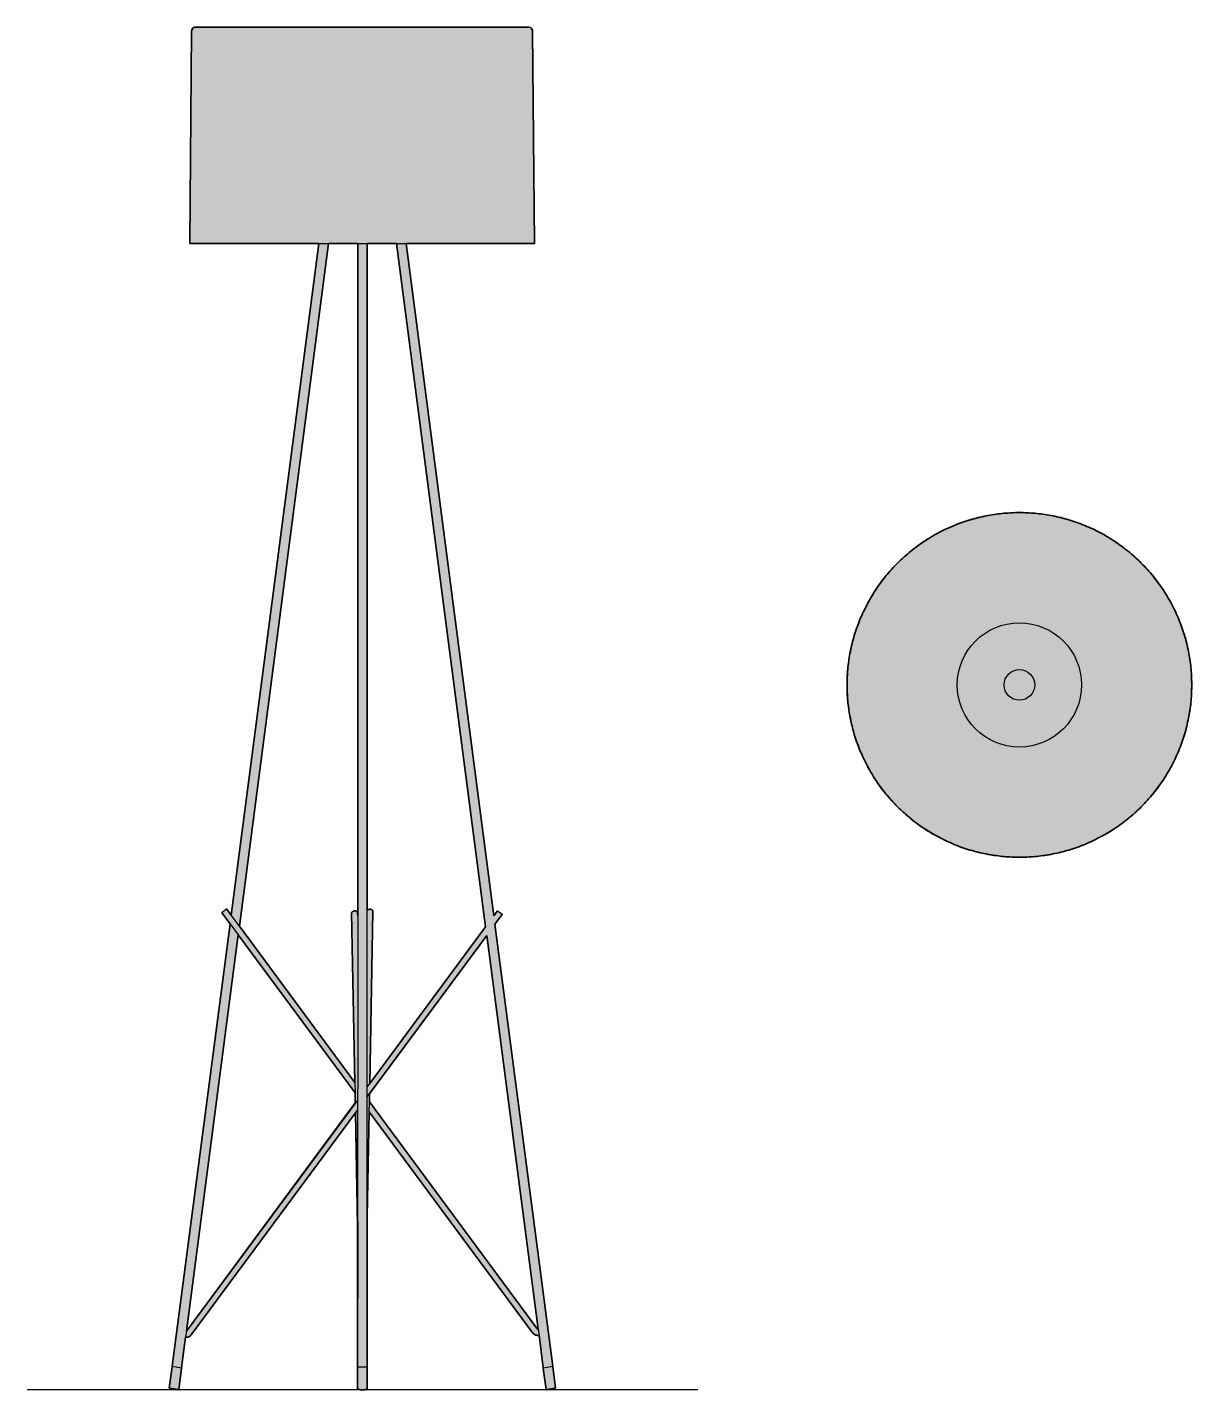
# Model space of a CAD drawing. Header units: millimetres. Extents: x 0 to 1453, y 0 to 1700.
import ezdxf

# ---------------------------------------------------------------- set-up
doc = ezdxf.new("R2010")
doc.units = ezdxf.units.MM
doc.layers.add('Blocks', color=7, linetype='Continuous')
doc.layers.add('Blocks$Fill', color=7, linetype='Continuous', true_color=0xffffff)
for name, color, linetype, lineweight, true_color in [('Blocks$Inner', 7, 'Continuous', 25, 0x007f00), ('Blocks$Outline', 7, 'Continuous', 35, 0xff3f3f), ('Groud', 7, 'Continuous', 25, 0x243775)]:
    doc.layers.add(name, color=color, linetype=linetype, lineweight=lineweight, true_color=true_color)

# ---------------------------------------------------------------- blocks, each defined once
blk = doc.blocks.new('Ray Floor Lamp Top')
at = {"layer": 'Blocks$Fill'}
blk.add_hatch(color=256, dxfattribs=at).paths.add_polyline_path([(453.9, 268.9), (453.9, 273.6), (453.7, 278.4), (453.4, 283.3), (453.1, 288.2), (452.6, 293.1), (451.9, 298), (451.2, 303), (450.3, 308), (449.3, 313), (448.2, 318), (447, 323), (445.6, 328), (444.1, 333), (442.5, 338), (440.7, 343), (438.8, 348), (436.8, 353), (434.6, 357.9), (432.3, 362.8), (429.9, 367.6), (427.3, 372.4), (424.7, 377.2), (421.8, 381.9), (418.9, 386.5), (415.8, 391.1), (412.6, 395.6), (409.3, 400), (405.8, 404.4), (402.3, 408.6), (398.6, 412.8), (394.8, 416.9), (391, 420.9), (387, 424.8), (382.9, 428.6), (378.7, 432.2), (374.4, 435.8), (370.1, 439.2), (365.7, 442.5), (361.2, 445.7), (356.6, 448.8), (351.9, 451.8), (347.2, 454.6), (342.5, 457.3), (337.7, 459.8), (332.8, 462.3), (327.9, 464.6), (323, 466.7), (318.1, 468.8), (313.1, 470.7), (308.1, 472.4), (303.1, 474.1), (298.1, 475.6), (293.1, 476.9), (288.1, 478.2), (283, 479.3), (278, 480.3), (273.1, 481.1), (268.1, 481.9), (263.2, 482.5), (258.2, 483), (253.4, 483.4), (248.5, 483.6), (243.7, 483.8), (238.9, 483.9), (234.2, 483.8), (229.3, 483.6), (224.5, 483.4), (219.6, 483), (214.7, 482.5), (209.8, 481.9), (204.8, 481.1), (199.8, 480.3), (194.8, 479.3), (189.8, 478.2), (184.8, 476.9), (179.8, 475.6), (174.8, 474.1), (169.7, 472.4), (164.8, 470.7), (159.8, 468.8), (154.8, 466.7), (149.9, 464.6), (145, 462.3), (140.2, 459.8), (135.4, 457.3), (130.6, 454.6), (125.9, 451.8), (121.3, 448.8), (116.7, 445.7), (112.2, 442.5), (107.8, 439.2), (103.4, 435.8), (99.1, 432.2), (95, 428.6), (90.9, 424.8), (86.9, 420.9), (83, 416.9), (79.2, 412.8), (75.6, 408.6), (72, 404.4), (68.6, 400), (65.2, 395.6), (62, 391.1), (59, 386.5), (56, 381.9), (53.2, 377.2), (50.5, 372.4), (47.9, 367.6), (45.5, 362.8), (43.2, 357.9), (41.1, 353), (39, 348), (37.1, 343), (35.4, 338), (33.7, 333), (32.2, 328), (30.9, 323), (29.6, 318), (28.5, 313), (27.5, 308), (26.7, 303), (25.9, 298), (25.3, 293.1), (24.8, 288.2), (24.4, 283.3), (24.1, 278.4), (24, 273.6), (23.9, 268.9), (24, 264.1), (24.1, 259.3), (24.4, 254.4), (24.8, 249.5), (25.3, 244.6), (25.9, 239.7), (26.7, 234.7), (27.5, 229.7), (28.5, 224.7), (29.6, 219.7), (30.9, 214.7), (32.2, 209.7), (33.7, 204.7), (35.4, 199.7), (37.1, 194.7), (39, 189.7), (41.1, 184.8), (43.2, 179.8), (45.5, 175), (47.9, 170.1), (50.5, 165.3), (53.2, 160.6), (56, 155.9), (59, 151.2), (62, 146.6), (65.2, 142.1), (68.6, 137.7), (72, 133.3), (75.6, 129.1), (79.2, 124.9), (83, 120.8), (86.9, 116.8), (90.9, 112.9), (95, 109.2), (99.1, 105.5), (103.4, 101.9), (107.8, 98.5), (112.2, 95.2), (116.7, 92), (121.3, 88.9), (125.9, 86), (130.6, 83.1), (135.4, 80.4), (140.2, 77.9), (145, 75.5), (149.9, 73.2), (154.8, 71), (159.8, 69), (164.8, 67.1), (169.7, 65.3), (174.8, 63.7), (179.8, 62.2), (184.8, 60.8), (189.8, 59.5), (194.8, 58.4), (199.8, 57.5), (204.8, 56.6), (209.8, 55.9), (214.7, 55.2), (219.6, 54.7), (224.5, 54.3), (229.3, 54.1), (234.2, 53.9), (238.9, 53.9), (243.7, 53.9), (248.5, 54.1), (253.4, 54.3), (258.2, 54.7), (263.2, 55.2), (268.1, 55.9), (273.1, 56.6), (278, 57.5), (283, 58.4), (288.1, 59.5), (293.1, 60.8), (298.1, 62.2), (303.1, 63.7), (308.1, 65.3), (313.1, 67.1), (318.1, 69), (323, 71), (327.9, 73.2), (332.8, 75.5), (337.7, 77.9), (342.5, 80.4), (347.2, 83.1), (351.9, 86), (356.6, 88.9), (361.2, 92), (365.7, 95.2), (370.1, 98.5), (374.4, 101.9), (378.7, 105.5), (382.9, 109.2), (387, 112.9), (391, 116.8), (394.8, 120.8), (398.6, 124.9), (402.3, 129.1), (405.8, 133.3), (409.3, 137.7), (412.6, 142.1), (415.8, 146.6), (418.9, 151.2), (421.8, 155.9), (424.7, 160.6), (427.3, 165.3), (429.9, 170.1), (432.3, 175), (434.6, 179.8), (436.8, 184.8), (438.8, 189.7), (440.7, 194.7), (442.5, 199.7), (444.1, 204.7), (445.6, 209.7), (447, 214.7), (448.2, 219.7), (449.3, 224.7), (450.3, 229.7), (451.2, 234.7), (451.9, 239.7), (452.6, 244.6), (453.1, 249.5), (453.4, 254.4), (453.7, 259.3), (453.9, 264.1)], flags=0)
at = {"layer": 'Blocks$Inner'}
for radius in [215, 77.5, 19.1]:
    blk.add_circle((238.9, 268.9), radius, dxfattribs=at)
at = {"layer": 'Blocks$Outline'}
blk.add_rational_spline([(453.9, 268.9), (453.9, 483.9), (238.9, 483.9), (23.9, 483.9), (23.9, 268.9), (23.9, 53.9), (238.9, 53.9), (453.9, 53.9), (453.9, 268.9)], [1, 0.707106781187, 1, 0.707106781187, 1, 0.707106781187, 1, 0.707106781187, 1], degree=2, knots=[0, 0, 0, 33.772121, 33.772121, 67.544242, 67.544242, 101.316363, 101.316363, 135.088484, 135.088484, 135.088484], dxfattribs=at)
blk = doc.blocks.new('Ray Floor Lamp Side')
at = {"layer": 'Blocks$Fill'}
h = blk.add_hatch(color=256, dxfattribs=at)
h.paths.add_polyline_path([(472.6, 1430), (632.8, 1430), (630.5, 1695.2), (630.3, 1696.5), (629.7, 1697.8), (628.8, 1698.8), (627.7, 1699.6), (626.3, 1700), (626, 1700), (209.2, 1700), (207.8, 1699.6), (206.7, 1698.8), (205.8, 1697.8), (205.2, 1696.5), (205, 1695.2), (202.8, 1430), (363.9, 1430), (254.4, 592.2), (248.9, 599.6), (248.6, 599.7), (248.6, 599.7), (248.5, 599.6), (248.5, 599.6), (248.4, 599.5), (248.3, 599.5), (248.1, 599.4), (248, 599.3), (247.8, 599.1), (247.6, 599), (247.4, 598.9), (247.2, 598.7), (247, 598.5), (246.7, 598.4), (246.5, 598.2), (246.2, 598), (246, 597.8), (245.8, 597.6), (245.5, 597.4), (245.2, 597.2), (245, 597), (244.7, 596.9), (244.5, 596.7), (244.2, 596.5), (244, 596.3), (243.8, 596.2), (243.7, 596.1), (243.5, 595.9), (243.4, 595.8), (243.2, 595.7), (243.1, 595.6), (243.1, 595.6), (243, 595.5), (243, 595.5), (243, 595.5), (242.9, 595.2), (253, 581.5), (180.9, 29.4), (181.1, 29), (180.7, 28.7), (177.2, 2.3), (177.5, 1.9), (177.5, 1.9), (177.5, 1.9), (177.6, 1.9), (177.7, 1.9), (177.7, 1.9), (177.7, 1.9), (177.8, 1.9), (177.9, 1.8), (178, 1.8), (178, 1.8), (178.1, 1.8), (178.2, 1.8), (178.3, 1.8), (178.5, 1.8), (178.6, 1.7), (178.7, 1.7), (178.9, 1.7), (179.1, 1.6), (179.2, 1.6), (179.6, 1.6), (179.8, 1.5), (179.9, 1.5), (180.2, 1.5), (180.2, 1.5), (180.3, 1.4), (180.5, 1.4), (180.6, 1.4), (180.7, 1.4), (180.9, 1.3), (181.2, 1.3), (181.3, 1.3), (181.5, 1.2), (181.7, 1.2), (182, 1.2), (182.2, 1.1), (182.5, 1.1), (182.8, 1), (182.8, 1), (182.9, 1), (183.1, 1), (183.3, 0.9), (183.4, 0.9), (183.4, 0.9), (183.7, 0.9), (184, 0.8), (184.3, 0.8), (184.5, 0.7), (184.6, 0.7), (184.7, 0.7), (184.9, 0.7), (185.1, 0.6), (185.3, 0.6), (185.6, 0.5), (185.8, 0.5), (186, 0.5), (186.2, 0.4), (186.4, 0.4), (186.4, 0.4), (186.5, 0.4), (186.6, 0.4), (186.8, 0.3), (187, 0.3), (187.2, 0.3), (187.3, 0.3), (187.3, 0.2), (187.4, 0.2), (187.6, 0.2), (187.6, 0.2), (187.7, 0.2), (187.8, 0.2), (187.9, 0.1), (188, 0.1), (188.1, 0.1), (188.1, 0.1), (188.2, 0.1), (188.3, 0.1), (188.4, 0.1), (188.4, 0), (188.4, 0.1), (188.5, 0), (188.6, 0), (188.6, 0), (188.7, 0), (188.7, 0), (189.1, 0.3), (192.5, 26.7), (192.3, 27.1), (192.6, 27.4), (197.6, 65.5), (198.3, 65.4), (199.1, 65.5), (199.8, 65.5), (200.5, 65.7), (201.2, 65.9), (201.9, 66.2), (202.5, 66.6), (203.1, 67), (203.7, 67.6), (204.5, 68.4), (409.5, 345.5), (412.2, 204.3), (412.2, 1.3), (412.2, 1.2), (412.5, 0.9), (412.6, 0.8), (412.6, 0.8), (412.7, 0.7), (412.7, 0.7), (412.8, 0.6), (412.9, 0.6), (413.1, 0.5), (413.2, 0.5), (413.3, 0.5), (413.5, 0.4), (413.6, 0.4), (413.8, 0.3), (414, 0.3), (414.2, 0.3), (414.4, 0.2), (414.6, 0.2), (414.8, 0.2), (415.1, 0.2), (415.3, 0.1), (415.6, 0.1), (415.8, 0.1), (416, 0.1), (416.3, 0), (416.6, 0), (416.9, 0.1), (417.1, 0), (417.4, 0), (417.7, 0), (417.9, 0), (418.2, 0), (418.5, 0), (418.8, 0), (419.1, 0), (419.3, 0), (419.6, 0), (419.9, 0), (420.1, 0.1), (420.4, 0.1), (420.7, 0.1), (420.9, 0.1), (421.1, 0.1), (421.4, 0.2), (421.6, 0.2), (421.8, 0.2), (422, 0.3), (422.2, 0.3), (422.4, 0.3), (422.6, 0.4), (422.8, 0.4), (422.9, 0.5), (423, 0.5), (423.2, 0.5), (423.3, 0.6), (423.4, 0.6), (423.5, 0.7), (423.6, 0.7), (423.6, 0.8), (423.8, 0.8), (424.1, 1.2), (424.1, 1.2), (424.2, 1.3), (424.2, 1.3), (424.2, 28.3), (424.2, 28.4), (424.2, 215.2), (426.6, 346.9), (630.9, 70.8), (631.7, 69.9), (632.3, 69.4), (632.9, 68.9), (633.5, 68.6), (634.2, 68.3), (634.9, 68), (635.6, 67.9), (636.3, 67.8), (637.1, 67.8), (637.8, 67.8), (638.5, 67.9), (638.5, 67.9), (643.8, 27.4), (644.2, 27.1), (643.8, 26.7), (647.3, 0.3), (647.3, 0.3), (647.6, 0), (647.7, 0), (647.8, 0), (647.8, 0), (647.9, 0), (648, 0.1), (648, 0.1), (648.1, 0.1), (648.2, 0.1), (648.4, 0.1), (648.4, 0.1), (648.6, 0.2), (648.7, 0.2), (648.7, 0.2), (648.9, 0.2), (649, 0.2), (649.1, 0.3), (649.1, 0.3), (649.3, 0.3), (649.4, 0.3), (649.5, 0.3), (649.5, 0.3), (649.7, 0.4), (649.8, 0.4), (649.9, 0.4), (649.9, 0.4), (650.1, 0.4), (650.3, 0.5), (650.5, 0.5), (650.8, 0.5), (651, 0.6), (651.3, 0.6), (651.5, 0.7), (651.8, 0.7), (652.1, 0.8), (652.6, 0.9), (653.2, 0.9), (653.5, 1), (653.7, 1), (654, 1.1), (654.1, 1.1), (654.3, 1.1), (654.5, 1.2), (654.8, 1.2), (655.1, 1.3), (655.1, 1.3), (655.2, 1.3), (655.4, 1.3), (655.6, 1.4), (655.6, 1.4), (655.7, 1.4), (655.9, 1.4), (656.1, 1.4), (656.1, 1.5), (656.2, 1.5), (656.3, 1.5), (656.5, 1.5), (656.6, 1.5), (656.6, 1.5), (656.8, 1.6), (657, 1.6), (657, 1.6), (657, 1.6), (657.2, 1.6), (657.4, 1.7), (657.4, 1.7), (657.4, 1.7), (657.5, 1.7), (657.7, 1.7), (657.7, 1.7), (657.8, 1.7), (657.9, 1.8), (658, 1.8), (658.2, 1.8), (658.3, 1.8), (658.4, 1.9), (658.5, 1.9), (658.5, 1.9), (658.7, 1.9), (658.7, 1.9), (658.8, 1.9), (658.8, 1.9), (658.8, 1.9), (659.1, 2.3), (655.7, 28.7), (655.3, 29), (655.5, 29.4), (583.5, 580.7), (592.5, 592.8), (592.4, 593.2), (592.4, 593.2), (592.4, 593.2), (592.3, 593.2), (592.2, 593.3), (592.1, 593.4), (592, 593.5), (591.9, 593.6), (591.7, 593.7), (591.5, 593.9), (591.3, 594), (591.1, 594.2), (590.9, 594.3), (590.7, 594.5), (590.4, 594.7), (590.2, 594.9), (589.9, 595.1), (589.6, 595.3), (589.3, 595.5), (589.2, 595.6), (588.9, 595.8), (588.6, 596), (588.4, 596.2), (588.2, 596.4), (587.9, 596.5), (587.7, 596.7), (587.6, 596.8), (587.4, 596.9), (587.2, 597), (587.1, 597.1), (587, 597.2), (586.9, 597.3), (586.8, 597.3), (586.8, 597.3), (586.8, 597.3), (586.4, 597.3), (582.1, 591.4)], flags=0)
h.paths.add_polyline_path([(573.3, 566.9), (637.6, 75.4), (637.4, 75.3), (637, 75.3), (636.9, 75.3), (636.9, 75.3), (636.7, 75.6), (426.8, 359.2), (427, 369.2)], flags=0)
h.paths.add_polyline_path([(429.6, 599.1), (429.3, 599.2), (429, 599.3), (428.7, 599.3), (428.4, 599.4), (428.1, 599.5), (427.9, 599.5), (427.5, 599.5), (427.2, 599.5), (426.8, 599.5), (426.5, 599.4), (426.2, 599.4), (425.9, 599.3), (425.6, 599.2), (425.4, 599.1), (425.1, 599), (424.9, 598.9), (424.7, 598.7), (424.5, 598.6), (424.3, 598.4), (424.2, 598.3), (424.2, 749.1), (424.2, 1430), (460.6, 1430), (571.9, 577.7), (427.3, 382.1), (431.2, 597.2), (431.2, 597.4), (431.2, 597.6), (431.1, 597.8), (431, 598), (430.8, 598.2), (430.7, 598.4), (430.5, 598.5), (430.2, 598.7), (430, 598.8), (429.8, 598.9)], flags=0)
h.paths.add_polyline_path([(404.7, 595.1), (408.8, 383.5), (264.6, 578.4), (375.9, 1430), (412.3, 1430), (412.3, 749.1), (412.3, 592.8), (412.2, 595.2), (412.2, 595.4), (412.2, 595.6), (412.1, 595.8), (412, 596), (411.9, 596.2), (411.7, 596.3), (411.5, 596.5), (411.3, 596.7), (411, 596.8), (410.9, 596.9), (410.6, 597), (410.4, 597.1), (410.1, 597.2), (409.8, 597.3), (409.5, 597.4), (409.1, 597.4), (408.8, 597.4), (408.5, 597.4), (408.1, 597.4), (407.9, 597.4), (407.6, 597.3), (407.3, 597.3), (407, 597.2), (406.7, 597.1), (406.4, 597), (406.2, 596.9), (406, 596.8), (405.7, 596.6), (405.5, 596.5), (405.3, 596.3), (405.2, 596.1), (405, 595.9), (404.9, 595.7), (404.8, 595.5), (404.8, 595.3)], flags=0)
h.paths.add_polyline_path([(409, 370.6), (409.3, 357.8), (198.7, 73.2), (198.6, 73.1), (263.2, 567.7)], flags=0)
at = {"layer": 'Blocks$Inner'}
for p, q in [((363.9, 1430), (254.4, 592.2)), ((264.6, 578.4), (375.9, 1430)), ((198.6, 73.1), (263.2, 567.7)), ((179.8, 1.5), (179.8, 1.5)), ((181.2, 1.3), (181.2, 1.3))]:
    blk.add_line(p, q, dxfattribs=at)
for points in [[(202.8, 1430), (207.5, 1430), (207.7, 1430), (208.4, 1430), (209.5, 1430), (211.2, 1430), (213.4, 1430), (216, 1430), (219.2, 1430), (222.8, 1430), (226.9, 1430), (231.5, 1430), (236.5, 1430), (241.9, 1430), (247.8, 1430), (254, 1430), (260.7, 1430), (267.8, 1430), (275.2, 1430), (282.9, 1430), (291, 1430), (299.4, 1430), (308, 1430), (317, 1430), (326.1, 1430), (335.5, 1430), (345.1, 1430), (354.9, 1430), (364.8, 1430), (374.9, 1430), (385, 1430), (395.2, 1430), (405.5, 1430), (415.8, 1430), (426.2, 1430), (436.5, 1430), (446.7, 1430), (456.9, 1430), (467, 1430), (476.9, 1430), (486.8, 1430), (496.4, 1430), (505.9, 1430), (515.2, 1430), (524.2, 1430), (533, 1430), (541.4, 1430), (549.6, 1430), (557.5, 1430), (565.1, 1430), (572.2, 1430), (579, 1430), (585.5, 1430), (591.5, 1430), (597.1, 1430), (602.3, 1430), (607, 1430), (611.2, 1430), (615, 1430), (618.4, 1430), (621.2, 1430), (623.6, 1430), (625.4, 1430), (626.8, 1430), (627.6, 1430), (628, 1430), (632.8, 1430), (630.5, 1695.2), (630.3, 1696.5), (629.7, 1697.8), (628.8, 1698.8), (627.7, 1699.6), (626.3, 1700), (626, 1700), (625.1, 1700), (623.8, 1700), (621.9, 1700), (619.6, 1700), (616.8, 1700), (613.5, 1700), (609.7, 1700), (605.5, 1700), (600.8, 1700), (595.7, 1700), (590.1, 1700), (584.1, 1700), (577.8, 1700), (571, 1700), (563.9, 1700), (556.4, 1700), (548.6, 1700), (540.5, 1700), (532.1, 1700), (523.4, 1700), (514.4, 1700), (505.2, 1700), (495.8, 1700), (486.2, 1700), (476.5, 1700), (466.6, 1700), (456.6, 1700), (446.5, 1700), (436.3, 1700), (426.1, 1700), (415.9, 1700), (405.6, 1700), (395.4, 1700), (385.3, 1700), (375.2, 1700), (365.2, 1700), (355.4, 1700), (345.7, 1700), (336.2, 1700), (326.9, 1700), (317.8, 1700), (308.9, 1700), (300.3, 1700), (292, 1700), (284, 1700), (276.3, 1700), (268.9, 1700), (261.9, 1700), (255.3, 1700), (249.1, 1700), (243.3, 1700), (237.9, 1700), (232.9, 1700), (228.4, 1700), (224.3, 1700), (220.7, 1700), (217.6, 1700), (215, 1700), (212.8, 1700), (211.2, 1700), (210, 1700), (209.3, 1700), (209.2, 1700), (207.8, 1699.6), (206.7, 1698.8), (205.8, 1697.8), (205.2, 1696.5), (205, 1695.2)], [(181.1, 29), (180.7, 28.7), (177.2, 2.3), (177.5, 1.9), (177.5, 1.9), (177.6, 1.9), (177.7, 1.9), (177.7, 1.9), (177.7, 1.9), (177.8, 1.9), (177.9, 1.8), (178, 1.8), (178, 1.8), (178.1, 1.8), (178.2, 1.8), (178.3, 1.8), (178.5, 1.8), (178.6, 1.7), (178.7, 1.7), (178.9, 1.7), (179.1, 1.6), (179.2, 1.6), (179.6, 1.6), (179.8, 1.5), (179.9, 1.5), (180.2, 1.5), (180.2, 1.5), (180.3, 1.4), (180.5, 1.4), (180.6, 1.4), (180.7, 1.4), (180.9, 1.3), (181.2, 1.3), (181.3, 1.3), (181.5, 1.2), (181.7, 1.2), (182, 1.2), (182.2, 1.1), (182.5, 1.1), (182.8, 1), (182.8, 1), (182.9, 1), (183.1, 1), (183.3, 0.9), (183.4, 0.9), (183.4, 0.9), (183.7, 0.9), (184, 0.8), (184.3, 0.8), (184.5, 0.7), (184.6, 0.7), (184.7, 0.7), (184.9, 0.7), (185.1, 0.6), (185.3, 0.6), (185.6, 0.5), (185.8, 0.5), (186, 0.5), (186.2, 0.4), (186.4, 0.4), (186.4, 0.4), (186.5, 0.4), (186.6, 0.4), (186.8, 0.3), (187, 0.3), (187.2, 0.3), (187.3, 0.3), (187.3, 0.2), (187.4, 0.2), (187.6, 0.2), (187.6, 0.2), (187.7, 0.2), (187.8, 0.2), (187.9, 0.1), (188, 0.1), (188.1, 0.1), (188.1, 0.1), (188.2, 0.1), (188.3, 0.1), (188.4, 0.1), (188.4, 0), (188.4, 0.1), (188.5, 0), (188.6, 0), (188.6, 0), (188.7, 0), (188.7, 0), (188.7, 0), (188.7, 0), (189.1, 0.3), (192.5, 26.7), (192.3, 27.1)], [(644.2, 27.1), (643.8, 26.7), (647.3, 0.3), (647.3, 0.3), (647.6, 0), (647.7, 0), (647.7, 0), (647.8, 0), (647.8, 0), (647.9, 0), (648, 0.1), (648, 0.1), (648.1, 0.1), (648.2, 0.1), (648.4, 0.1), (648.4, 0.1), (648.6, 0.2), (648.7, 0.2), (648.7, 0.2), (648.9, 0.2), (649, 0.2), (649.1, 0.3), (649.1, 0.3), (649.3, 0.3), (649.4, 0.3), (649.5, 0.3), (649.5, 0.3), (649.7, 0.4), (649.8, 0.4), (649.9, 0.4), (649.9, 0.4), (650.1, 0.4), (650.3, 0.5), (650.5, 0.5), (650.8, 0.5), (651, 0.6), (651.3, 0.6), (651.5, 0.7), (651.8, 0.7), (652.1, 0.8), (652.6, 0.9), (653.2, 0.9), (653.5, 1), (653.7, 1), (654, 1.1), (654.1, 1.1), (654.3, 1.1), (654.5, 1.2), (654.8, 1.2), (655.1, 1.3), (655.1, 1.3), (655.2, 1.3), (655.4, 1.3), (655.6, 1.4), (655.6, 1.4), (655.7, 1.4), (655.9, 1.4), (656.1, 1.4), (656.1, 1.5), (656.2, 1.5), (656.3, 1.5), (656.5, 1.5), (656.6, 1.5), (656.6, 1.5), (656.8, 1.6), (657, 1.6), (657, 1.6), (657, 1.6), (657.2, 1.6), (657.4, 1.7), (657.4, 1.7), (657.4, 1.7), (657.5, 1.7), (657.7, 1.7), (657.7, 1.7), (657.8, 1.7), (657.9, 1.8), (658, 1.8), (658.2, 1.8), (658.3, 1.8), (658.4, 1.9), (658.5, 1.9), (658.5, 1.9), (658.7, 1.9), (658.7, 1.9), (658.8, 1.9), (658.8, 1.9), (658.8, 1.9), (658.8, 1.9), (659.1, 2.3), (655.7, 28.7), (655.3, 29)]]:
    blk.add_lwpolyline(points, close=True, dxfattribs=at)
for points in [[(412.3, 1430), (412.3, 749.1), (412.2, 1.3), (412.2, 1.2), (412.5, 0.9), (412.6, 0.8), (412.6, 0.8), (412.7, 0.7), (412.7, 0.7), (412.8, 0.6), (412.9, 0.6), (413.1, 0.5), (413.2, 0.5), (413.3, 0.5), (413.5, 0.4), (413.6, 0.4), (413.8, 0.3), (414, 0.3), (414.2, 0.3), (414.4, 0.2), (414.6, 0.2), (414.8, 0.2), (415.1, 0.2), (415.3, 0.1), (415.6, 0.1), (415.8, 0.1), (416, 0.1), (416.3, 0), (416.6, 0), (416.9, 0.1), (417.1, 0), (417.4, 0), (417.7, 0), (417.9, 0), (418.2, 0), (418.5, 0), (418.8, 0), (419.1, 0), (419.3, 0), (419.6, 0), (419.9, 0), (420.1, 0.1), (420.4, 0.1), (420.7, 0.1), (420.9, 0.1), (421.1, 0.1), (421.4, 0.2), (421.6, 0.2), (421.8, 0.2), (422, 0.3), (422.2, 0.3), (422.4, 0.3), (422.6, 0.4), (422.8, 0.4), (422.9, 0.5), (423, 0.5), (423.2, 0.5), (423.3, 0.6), (423.4, 0.6), (423.5, 0.7), (423.6, 0.7), (423.6, 0.8), (423.8, 0.8), (424.1, 1.2), (424.1, 1.2), (424.2, 1.3), (424.2, 1.3), (424.2, 749.1), (424.2, 1430)], [(460.6, 1430), (571.9, 577.7), (424.2, 377.9)], [(655.3, 29), (655.5, 29.4), (583.5, 580.7), (592.5, 592.8), (592.4, 593.2), (592.4, 593.2), (592.4, 593.2), (592.3, 593.2), (592.2, 593.3), (592.1, 593.4), (592, 593.5), (591.9, 593.6), (591.7, 593.7), (591.5, 593.9), (591.3, 594), (591.1, 594.2), (590.9, 594.3), (590.7, 594.5), (590.4, 594.7), (590.2, 594.9), (589.9, 595.1), (589.6, 595.3), (589.3, 595.5), (589.2, 595.6), (588.9, 595.8), (588.6, 596), (588.4, 596.2), (588.2, 596.4), (587.9, 596.5), (587.7, 596.7), (587.6, 596.8), (587.4, 596.9), (587.2, 597), (587.1, 597.1), (587, 597.2), (586.9, 597.3), (586.8, 597.3), (586.8, 597.3), (586.4, 597.3), (582.1, 591.4), (472.6, 1430)], [(408.8, 383.5), (264.6, 578.4), (254.4, 592.2), (248.9, 599.6), (248.6, 599.7), (248.5, 599.6), (248.5, 599.6), (248.4, 599.5), (248.3, 599.5), (248.1, 599.4), (248, 599.3), (247.8, 599.1), (247.6, 599), (247.4, 598.9), (247.2, 598.7), (247, 598.5), (246.7, 598.4), (246.5, 598.2), (246.2, 598), (246, 597.8), (245.8, 597.6), (245.5, 597.4), (245.2, 597.2), (245, 597), (244.7, 596.9), (244.5, 596.7), (244.2, 596.5), (244, 596.3), (243.8, 596.2), (243.7, 596.1), (243.5, 595.9), (243.4, 595.8), (243.2, 595.7), (243.1, 595.6), (243.1, 595.6), (243, 595.5), (243, 595.5), (243, 595.5), (242.9, 595.2), (253, 581.5), (263.2, 567.7), (409, 370.6)], [(412.3, 591.3), (412.2, 595.2), (412.2, 595.4), (412.2, 595.6), (412.1, 595.8), (412, 596), (411.9, 596.2), (411.7, 596.3), (411.5, 596.5), (411.3, 596.7), (411, 596.8), (410.9, 596.9), (410.6, 597), (410.4, 597.1), (410.1, 597.2), (409.8, 597.3), (409.5, 597.4), (409.1, 597.4), (408.8, 597.4), (408.5, 597.4), (408.1, 597.4), (407.9, 597.4), (407.6, 597.3), (407.3, 597.3), (407, 597.2), (406.7, 597.1), (406.4, 597), (406.2, 596.9), (406, 596.8), (405.7, 596.6), (405.5, 596.5), (405.3, 596.3), (405.2, 596.1), (405, 595.9), (404.9, 595.7), (404.8, 595.5), (404.8, 595.3), (404.7, 595.1), (408.8, 383.5), (409, 370.6), (409.3, 357.8)], [(427.3, 382.1), (431.2, 597.2), (431.2, 597.4), (431.2, 597.6), (431.1, 597.8), (431, 598), (430.8, 598.2), (430.7, 598.4), (430.5, 598.5), (430.2, 598.7), (430, 598.8), (429.8, 598.9), (429.6, 599.1), (429.3, 599.2), (429, 599.3), (428.7, 599.3), (428.4, 599.4), (428.1, 599.5), (427.9, 599.5), (427.5, 599.5), (427.2, 599.5), (426.8, 599.5), (426.5, 599.4), (426.2, 599.4), (425.9, 599.3), (425.6, 599.2), (425.4, 599.1), (425.1, 599), (424.9, 598.9), (424.7, 598.7), (424.5, 598.6), (424.3, 598.4), (424.2, 598.3)], [(253, 581.5), (180.9, 29.4), (181.1, 29)], [(424.2, 365.3), (573.3, 566.9), (637.6, 75.4), (638.5, 67.9)], [(412.3, 361.8), (198.7, 73.2), (198.6, 73.1), (197.6, 65.5), (192.6, 27.4), (192.3, 27.1)], [(423.9, 28), (424.1, 28.2), (424.1, 28.2), (424.1, 28.3), (424.2, 28.3), (424.2, 28.4), (424.2, 215.2), (426.6, 346.9), (426.8, 359.2), (427, 369.2)], [(637.6, 75.4), (637.4, 75.3), (637, 75.3), (636.9, 75.3), (636.9, 75.3), (636.7, 75.6), (426.8, 359.2)], [(197.6, 65.5), (198.3, 65.4), (199.1, 65.5), (199.8, 65.5), (200.5, 65.7), (201.2, 65.9), (201.9, 66.2), (202.5, 66.6), (203.1, 67), (203.7, 67.6), (204.5, 68.4), (412.3, 349.2)], [(409.5, 345.5), (412.3, 199.3), (412.2, 28.5), (412.5, 28)], [(426.6, 346.9), (630.9, 70.8), (631.7, 69.9), (632.3, 69.4), (632.9, 68.9), (633.5, 68.6), (634.2, 68.3), (634.9, 68), (635.6, 67.9), (636.3, 67.8), (637.1, 67.8), (637.8, 67.8), (638.5, 67.9), (643.8, 27.4), (644.2, 27.1)], [(424.2, 1.3), (424.2, 27.7), (424.1, 27.8), (424, 27.9), (423.9, 28), (412.5, 28), (412.3, 27.9), (412.2, 27.8), (412.2, 27.8), (412.2, 27.7), (412.2, 27.7), (412.2, 1.3)]]:
    blk.add_lwpolyline(points, dxfattribs=at)
blk.add_polyline3d([(654.1, 1.1, 0), (654.1, 1.1, 0)], close=True, dxfattribs=at)
at = {"layer": 'Blocks$Outline'}
for points in [[(472.6, 1430), (476.9, 1430), (486.8, 1430), (496.4, 1430), (505.9, 1430), (515.2, 1430), (524.2, 1430), (533, 1430), (541.4, 1430), (549.6, 1430), (557.5, 1430), (565.1, 1430), (572.2, 1430), (579, 1430), (585.5, 1430), (591.5, 1430), (597.1, 1430), (602.3, 1430), (607, 1430), (611.2, 1430), (615, 1430), (618.4, 1430), (621.2, 1430), (623.6, 1430), (625.4, 1430), (626.8, 1430), (627.6, 1430), (628, 1430), (632.8, 1430), (630.5, 1695.2), (630.3, 1696.5), (629.7, 1697.8), (628.8, 1698.8), (627.7, 1699.6), (626.3, 1700), (626, 1700), (625.1, 1700), (623.8, 1700), (621.9, 1700), (619.6, 1700), (616.8, 1700), (613.5, 1700), (609.7, 1700), (605.5, 1700), (600.8, 1700), (595.7, 1700), (590.1, 1700), (584.1, 1700), (577.8, 1700), (571, 1700), (563.9, 1700), (556.4, 1700), (548.6, 1700), (540.5, 1700), (532.1, 1700), (523.4, 1700), (514.4, 1700), (505.2, 1700), (495.8, 1700), (486.2, 1700), (476.5, 1700), (466.6, 1700), (456.6, 1700), (446.5, 1700), (436.3, 1700), (426.1, 1700), (415.9, 1700), (405.6, 1700), (395.4, 1700), (385.3, 1700), (375.2, 1700), (365.2, 1700), (355.4, 1700), (345.7, 1700), (336.2, 1700), (326.9, 1700), (317.8, 1700), (308.9, 1700), (300.3, 1700), (292, 1700), (284, 1700), (276.3, 1700), (268.9, 1700), (261.9, 1700), (255.3, 1700), (249.1, 1700), (243.3, 1700), (237.9, 1700), (232.9, 1700), (228.4, 1700), (224.3, 1700), (220.7, 1700), (217.6, 1700), (215, 1700), (212.8, 1700), (211.2, 1700), (210, 1700), (209.3, 1700), (209.2, 1700), (207.8, 1699.6), (206.7, 1698.8), (205.8, 1697.8), (205.2, 1696.5), (205, 1695.2), (202.8, 1430)], [(202.8, 1430), (207.5, 1430), (207.7, 1430), (208.4, 1430), (209.5, 1430), (211.2, 1430), (213.4, 1430), (216, 1430), (219.2, 1430), (222.8, 1430), (226.9, 1430), (231.5, 1430), (236.5, 1430), (241.9, 1430), (247.8, 1430), (254, 1430), (260.7, 1430), (267.8, 1430), (275.2, 1430), (282.9, 1430), (291, 1430), (299.4, 1430), (308, 1430), (317, 1430), (326.1, 1430), (335.5, 1430), (345.1, 1430), (354.9, 1430), (363.9, 1430)], [(363.9, 1430), (254.4, 592.2)], [(264.6, 578.4), (375.9, 1430)], [(375.9, 1430), (385, 1430), (395.2, 1430), (405.5, 1430), (412.3, 1430)], [(412.3, 1430), (412.3, 749.1)], [(424.2, 749.1), (424.2, 1430)], [(424.2, 1430), (426.2, 1430), (436.5, 1430), (446.7, 1430), (456.9, 1430), (460.6, 1430)], [(460.6, 1430), (571.9, 577.7)], [(582.1, 591.4), (472.6, 1430)], [(412.3, 749.1), (412.3, 592.8)], [(424.2, 598.3), (424.2, 749.1)], [(243, 595.5), (242.9, 595.2)], [(242.9, 595.2), (253, 581.5)], [(243.1, 595.6), (243, 595.5)], [(243, 595.5), (243, 595.5)], [(243, 595.5), (243, 595.5)], [(243.2, 595.7), (243.1, 595.6)], [(243.1, 595.6), (243.1, 595.6)], [(243.4, 595.8), (243.2, 595.7)], [(243.5, 595.9), (243.4, 595.8)], [(243.7, 596.1), (243.5, 595.9)], [(243.8, 596.2), (243.7, 596.1)], [(244, 596.3), (243.8, 596.2)], [(244.2, 596.5), (244, 596.3)], [(244.5, 596.7), (244.2, 596.5)], [(244.7, 596.9), (244.5, 596.7)], [(245, 597), (244.7, 596.9)], [(245.2, 597.2), (245, 597)], [(245.5, 597.4), (245.2, 597.2)], [(245.8, 597.6), (245.5, 597.4)], [(246, 597.8), (245.8, 597.6)], [(246.2, 598), (246, 597.8)], [(246.5, 598.2), (246.2, 598)], [(246.7, 598.4), (246.5, 598.2)], [(247, 598.5), (246.7, 598.4)], [(247.2, 598.7), (247, 598.5)], [(247.4, 598.9), (247.2, 598.7)], [(247.6, 599), (247.4, 598.9)], [(247.8, 599.1), (247.6, 599)], [(248, 599.3), (247.8, 599.1)], [(248.1, 599.4), (248, 599.3)], [(248.3, 599.5), (248.1, 599.4)], [(248.4, 599.5), (248.3, 599.5)], [(248.5, 599.6), (248.4, 599.5)], [(248.6, 599.7), (248.5, 599.6)], [(248.5, 599.6), (248.5, 599.6)], [(248.9, 599.6), (248.6, 599.7)], [(248.6, 599.7), (248.6, 599.7)], [(254.4, 592.2), (248.9, 599.6)], [(404.8, 595.3), (404.7, 595.1)], [(404.7, 595.1), (408.8, 383.5)], [(404.9, 595.7), (404.8, 595.5)], [(404.8, 595.5), (404.8, 595.3)], [(405, 595.9), (404.9, 595.7)], [(405.2, 596.1), (405, 595.9)], [(405.3, 596.3), (405.2, 596.1)], [(405.5, 596.5), (405.3, 596.3)], [(405.7, 596.6), (405.5, 596.5)], [(406, 596.8), (405.7, 596.6)], [(406.2, 596.9), (406, 596.8)], [(406.4, 597), (406.2, 596.9)], [(406.7, 597.1), (406.4, 597)], [(407, 597.2), (406.7, 597.1)], [(407.3, 597.3), (407, 597.2)], [(407.6, 597.3), (407.3, 597.3)], [(407.9, 597.4), (407.6, 597.3)], [(408.1, 597.4), (407.9, 597.4)], [(408.5, 597.4), (408.1, 597.4)], [(408.8, 597.4), (408.5, 597.4)], [(409.1, 597.4), (408.8, 597.4)], [(409.5, 597.4), (409.1, 597.4)], [(409.8, 597.3), (409.5, 597.4)], [(410.1, 597.2), (409.8, 597.3)], [(410.4, 597.1), (410.1, 597.2)], [(410.6, 597), (410.4, 597.1)], [(410.9, 596.9), (410.6, 597)], [(411, 596.8), (410.9, 596.9)], [(411.3, 596.7), (411, 596.8)], [(411.5, 596.5), (411.3, 596.7)], [(411.7, 596.3), (411.5, 596.5)], [(411.9, 596.2), (411.7, 596.3)], [(412, 596), (411.9, 596.2)], [(412.1, 595.8), (412, 596)], [(412.2, 595.6), (412.1, 595.8)], [(412.2, 595.4), (412.2, 595.6)], [(412.2, 595.2), (412.2, 595.4)], [(412.3, 592.8), (412.2, 595.2)], [(424.3, 598.4), (424.2, 598.3)], [(424.5, 598.6), (424.3, 598.4)], [(424.7, 598.7), (424.5, 598.6)], [(424.9, 598.9), (424.7, 598.7)], [(425.1, 599), (424.9, 598.9)], [(425.4, 599.1), (425.1, 599)], [(425.6, 599.2), (425.4, 599.1)], [(425.9, 599.3), (425.6, 599.2)], [(426.2, 599.4), (425.9, 599.3)], [(426.5, 599.4), (426.2, 599.4)], [(426.8, 599.5), (426.5, 599.4)], [(427.2, 599.5), (426.8, 599.5)], [(427.5, 599.5), (427.2, 599.5)], [(427.3, 382.1), (431.2, 597.2)], [(427.9, 599.5), (427.5, 599.5)], [(428.1, 599.5), (427.9, 599.5)], [(428.4, 599.4), (428.1, 599.5)], [(428.7, 599.3), (428.4, 599.4)], [(429, 599.3), (428.7, 599.3)], [(429.3, 599.2), (429, 599.3)], [(429.6, 599.1), (429.3, 599.2)], [(429.8, 598.9), (429.6, 599.1)], [(430, 598.8), (429.8, 598.9)], [(430.2, 598.7), (430, 598.8)], [(430.5, 598.5), (430.2, 598.7)], [(430.7, 598.4), (430.5, 598.5)], [(430.8, 598.2), (430.7, 598.4)], [(431, 598), (430.8, 598.2)], [(431.1, 597.8), (431, 598)], [(431.2, 597.6), (431.1, 597.8)], [(431.2, 597.4), (431.2, 597.6)], [(431.2, 597.2), (431.2, 597.4)], [(586.4, 597.3), (582.1, 591.4)], [(586.8, 597.3), (586.4, 597.3)], [(586.9, 597.3), (586.8, 597.3)], [(586.8, 597.3), (586.8, 597.3)], [(586.8, 597.3), (586.8, 597.3)], [(587, 597.2), (586.9, 597.3)], [(587.1, 597.1), (587, 597.2)], [(587.2, 597), (587.1, 597.1)], [(587.4, 596.9), (587.2, 597)], [(587.6, 596.8), (587.4, 596.9)], [(587.7, 596.7), (587.6, 596.8)], [(587.9, 596.5), (587.7, 596.7)], [(588.2, 596.4), (587.9, 596.5)], [(588.4, 596.2), (588.2, 596.4)], [(588.6, 596), (588.4, 596.2)], [(588.9, 595.8), (588.6, 596)], [(589.2, 595.6), (588.9, 595.8)], [(589.3, 595.5), (589.2, 595.6)], [(589.6, 595.3), (589.3, 595.5)], [(589.9, 595.1), (589.6, 595.3)], [(590.2, 594.9), (589.9, 595.1)], [(253, 581.5), (180.9, 29.4)], [(408.8, 383.5), (264.6, 578.4)], [(583.5, 580.7), (592.5, 592.8)], [(655.5, 29.4), (583.5, 580.7)], [(590.4, 594.7), (590.2, 594.9)], [(590.7, 594.5), (590.4, 594.7)], [(590.9, 594.3), (590.7, 594.5)], [(591.1, 594.2), (590.9, 594.3)], [(591.3, 594), (591.1, 594.2)], [(591.5, 593.9), (591.3, 594)], [(591.7, 593.7), (591.5, 593.9)], [(591.9, 593.6), (591.7, 593.7)], [(592, 593.5), (591.9, 593.6)], [(592.1, 593.4), (592, 593.5)], [(592.2, 593.3), (592.1, 593.4)], [(592.3, 593.2), (592.2, 593.3)], [(592.4, 593.2), (592.3, 593.2)], [(592.5, 592.8), (592.4, 593.2)], [(592.4, 593.2), (592.4, 593.2)], [(592.4, 593.2), (592.4, 593.2)], [(198.6, 73.1), (263.2, 567.7)], [(263.2, 567.7), (409, 370.6)], [(427, 369.2), (573.3, 566.9)], [(571.9, 577.7), (427.3, 382.1)], [(573.3, 566.9), (637.6, 75.4)], [(409.3, 357.8), (198.7, 73.2)], [(409, 370.6), (409.3, 357.8)], [(426.8, 359.2), (427, 369.2)], [(636.7, 75.6), (426.8, 359.2)], [(204.5, 68.4), (409.5, 345.5)], [(409.5, 345.5), (412.2, 204.3)], [(424.2, 215.2), (426.6, 346.9)], [(426.6, 346.9), (630.9, 70.8)], [(412.2, 204.3), (412.2, 1.3)], [(424.2, 28.4), (424.2, 215.2)], [(198.7, 73.2), (198.6, 73.1)], [(203.7, 67.6), (204.5, 68.4)], [(630.9, 70.8), (631.7, 69.9)], [(631.7, 69.9), (632.3, 69.4)], [(632.3, 69.4), (632.9, 68.9)], [(632.9, 68.9), (633.5, 68.6)], [(633.5, 68.6), (634.2, 68.3)], [(634.2, 68.3), (634.9, 68)], [(634.9, 68), (635.6, 67.9)], [(636.9, 75.3), (636.7, 75.6)], [(637, 75.3), (636.9, 75.3)], [(636.9, 75.3), (636.9, 75.3)], [(637.4, 75.3), (637, 75.3)], [(637.6, 75.4), (637.4, 75.3)], [(192.6, 27.4), (197.6, 65.5)], [(197.6, 65.5), (198.3, 65.4)], [(198.3, 65.4), (199.1, 65.5)], [(199.1, 65.5), (199.8, 65.5)], [(199.8, 65.5), (200.5, 65.7)], [(200.5, 65.7), (201.2, 65.9)], [(201.2, 65.9), (201.9, 66.2)], [(201.9, 66.2), (202.5, 66.6)], [(202.5, 66.6), (203.1, 67)], [(203.1, 67), (203.7, 67.6)], [(635.6, 67.9), (636.3, 67.8)], [(636.3, 67.8), (637.1, 67.8)], [(637.1, 67.8), (637.8, 67.8)], [(637.8, 67.8), (638.5, 67.9)], [(638.5, 67.9), (638.5, 67.9)], [(638.5, 67.9), (643.8, 27.4)], [(180.7, 28.7), (177.2, 2.3)], [(181.1, 29), (180.7, 28.7)], [(180.9, 29.4), (181.1, 29)], [(189.1, 0.3), (192.5, 26.7)], [(192.3, 27.1), (192.6, 27.4)], [(192.5, 26.7), (192.3, 27.1)], [(424.2, 28.3), (424.2, 28.4)], [(424.2, 1.3), (424.2, 28.3)], [(643.8, 27.4), (644.2, 27.1)], [(644.2, 27.1), (643.8, 26.7)], [(643.8, 26.7), (647.3, 0.3)], [(655.3, 29), (655.5, 29.4)], [(655.7, 28.7), (655.3, 29)], [(659.1, 2.3), (655.7, 28.7)], [(177.2, 2.3), (177.5, 1.9)], [(177.5, 1.9), (177.5, 1.9)], [(177.5, 1.9), (177.5, 1.9)], [(177.5, 1.9), (177.6, 1.9)], [(177.6, 1.9), (177.7, 1.9)], [(177.7, 1.9), (177.7, 1.9)], [(177.7, 1.9), (177.7, 1.9)], [(177.7, 1.9), (177.8, 1.9)], [(177.8, 1.9), (177.9, 1.8)], [(177.9, 1.8), (178, 1.8)], [(178, 1.8), (178, 1.8)], [(178, 1.8), (178.1, 1.8)], [(178.1, 1.8), (178.2, 1.8)], [(178.2, 1.8), (178.3, 1.8)], [(178.3, 1.8), (178.5, 1.8)], [(178.5, 1.8), (178.6, 1.7)], [(178.6, 1.7), (178.7, 1.7)], [(178.7, 1.7), (178.9, 1.7)], [(178.9, 1.7), (179.1, 1.6)], [(179.1, 1.6), (179.2, 1.6)], [(179.2, 1.6), (179.6, 1.6)], [(179.6, 1.6), (179.8, 1.5)], [(179.8, 1.5), (179.9, 1.5)], [(179.9, 1.5), (180.2, 1.5)], [(180.2, 1.5), (180.2, 1.5)], [(180.2, 1.5), (180.3, 1.4)], [(180.3, 1.4), (180.5, 1.4)], [(180.5, 1.4), (180.6, 1.4)], [(180.6, 1.4), (180.7, 1.4)], [(180.7, 1.4), (180.9, 1.3)], [(180.9, 1.3), (181.2, 1.3)], [(181.2, 1.3), (181.3, 1.3)], [(181.3, 1.3), (181.5, 1.2)], [(181.5, 1.2), (181.7, 1.2)], [(181.7, 1.2), (182, 1.2)], [(182, 1.2), (182.2, 1.1)], [(182.2, 1.1), (182.5, 1.1)], [(182.5, 1.1), (182.8, 1)], [(182.8, 1), (182.8, 1)], [(182.8, 1), (182.9, 1)], [(182.9, 1), (183.1, 1)], [(183.1, 1), (183.3, 0.9)], [(183.3, 0.9), (183.4, 0.9)], [(183.4, 0.9), (183.4, 0.9)], [(183.4, 0.9), (183.7, 0.9)], [(183.7, 0.9), (184, 0.8)], [(184, 0.8), (184.3, 0.8)], [(184.3, 0.8), (184.5, 0.7)], [(184.5, 0.7), (184.6, 0.7)], [(184.6, 0.7), (184.7, 0.7)], [(184.7, 0.7), (184.9, 0.7)], [(184.9, 0.7), (185.1, 0.6)], [(185.1, 0.6), (185.3, 0.6)], [(185.3, 0.6), (185.6, 0.5)], [(185.6, 0.5), (185.8, 0.5)], [(185.8, 0.5), (186, 0.5)], [(186, 0.5), (186.2, 0.4)], [(186.2, 0.4), (186.4, 0.4)], [(186.4, 0.4), (186.4, 0.4)], [(186.4, 0.4), (186.5, 0.4)], [(186.5, 0.4), (186.6, 0.4)], [(186.6, 0.4), (186.8, 0.3)], [(186.8, 0.3), (187, 0.3)], [(187, 0.3), (187.2, 0.3)], [(187.2, 0.3), (187.3, 0.3)], [(187.3, 0.3), (187.3, 0.2)], [(187.3, 0.2), (187.4, 0.2)], [(187.4, 0.2), (187.6, 0.2)], [(187.6, 0.2), (187.6, 0.2)], [(187.6, 0.2), (187.7, 0.2)], [(187.7, 0.2), (187.8, 0.2)], [(187.8, 0.2), (187.9, 0.1)], [(187.9, 0.1), (188, 0.1)], [(188, 0.1), (188.1, 0.1)], [(188.1, 0.1), (188.1, 0.1)], [(188.1, 0.1), (188.2, 0.1)], [(188.2, 0.1), (188.3, 0.1)], [(188.3, 0.1), (188.4, 0.1)], [(188.4, 0.1), (188.4, 0)], [(188.4, 0), (188.4, 0.1)], [(188.4, 0.1), (188.5, 0)], [(188.5, 0), (188.6, 0)], [(188.6, 0), (188.6, 0)], [(188.6, 0), (188.7, 0)], [(188.7, 0), (189.1, 0.3)], [(188.7, 0), (188.7, 0)], [(412.2, 1.3), (412.2, 1.2)], [(412.2, 1.2), (412.5, 0.9)], [(412.5, 0.9), (412.6, 0.8)], [(412.6, 0.8), (412.6, 0.8)], [(412.6, 0.8), (412.7, 0.7)], [(412.7, 0.7), (412.7, 0.7)], [(412.7, 0.7), (412.8, 0.6)], [(412.8, 0.6), (412.9, 0.6)], [(412.9, 0.6), (413.1, 0.5)], [(413.1, 0.5), (413.2, 0.5)], [(413.2, 0.5), (413.3, 0.5)], [(413.3, 0.5), (413.5, 0.4)], [(413.5, 0.4), (413.6, 0.4)], [(413.6, 0.4), (413.8, 0.3)], [(413.8, 0.3), (414, 0.3)], [(414, 0.3), (414.2, 0.3)], [(414.2, 0.3), (414.4, 0.2)], [(414.4, 0.2), (414.6, 0.2)], [(414.6, 0.2), (414.8, 0.2)], [(414.8, 0.2), (415.1, 0.2)], [(415.1, 0.2), (415.3, 0.1)], [(415.3, 0.1), (415.6, 0.1)], [(415.6, 0.1), (415.8, 0.1)], [(415.8, 0.1), (416, 0.1)], [(416, 0.1), (416.3, 0)], [(416.3, 0), (416.6, 0)], [(416.6, 0), (416.9, 0.1)], [(416.9, 0.1), (417.1, 0)], [(417.1, 0), (417.4, 0)], [(417.4, 0), (417.7, 0)], [(417.7, 0), (417.9, 0)], [(417.9, 0), (418.2, 0)], [(418.2, 0), (418.5, 0)], [(418.5, 0), (418.8, 0)], [(418.8, 0), (419.1, 0)], [(419.1, 0), (419.3, 0)], [(419.3, 0), (419.6, 0)], [(419.6, 0), (419.9, 0)], [(419.9, 0), (420.1, 0.1)], [(420.1, 0.1), (420.4, 0.1)], [(420.4, 0.1), (420.7, 0.1)], [(420.7, 0.1), (420.9, 0.1)], [(420.9, 0.1), (421.1, 0.1)], [(421.1, 0.1), (421.4, 0.2)], [(421.4, 0.2), (421.6, 0.2)], [(421.6, 0.2), (421.8, 0.2)], [(421.8, 0.2), (422, 0.3)], [(422, 0.3), (422.2, 0.3)], [(422.2, 0.3), (422.4, 0.3)], [(422.4, 0.3), (422.6, 0.4)], [(422.6, 0.4), (422.8, 0.4)], [(422.8, 0.4), (422.9, 0.5)], [(422.9, 0.5), (423, 0.5)], [(423, 0.5), (423.2, 0.5)], [(423.2, 0.5), (423.3, 0.6)], [(423.3, 0.6), (423.4, 0.6)], [(423.4, 0.6), (423.5, 0.7)], [(423.5, 0.7), (423.6, 0.7)], [(423.6, 0.7), (423.6, 0.8)], [(423.6, 0.8), (423.8, 0.8)], [(423.8, 0.8), (424.1, 1.2)], [(424.1, 1.2), (424.2, 1.3)], [(424.1, 1.2), (424.1, 1.2)], [(424.2, 1.3), (424.2, 1.3)], [(647.3, 0.3), (647.3, 0.3)], [(647.3, 0.3), (647.6, 0)], [(647.6, 0), (647.7, 0)], [(647.7, 0), (647.8, 0)], [(647.8, 0), (647.8, 0)], [(647.8, 0), (647.9, 0)], [(647.9, 0), (648, 0.1)], [(648, 0.1), (648, 0.1)], [(648, 0.1), (648.1, 0.1)], [(648.1, 0.1), (648.2, 0.1)], [(648.2, 0.1), (648.4, 0.1)], [(648.4, 0.1), (648.6, 0.2)], [(648.4, 0.1), (648.4, 0.1)], [(648.6, 0.2), (648.7, 0.2)], [(648.7, 0.2), (648.7, 0.2)], [(648.7, 0.2), (648.9, 0.2)], [(648.9, 0.2), (649, 0.2)], [(649, 0.2), (649.1, 0.3)], [(649.1, 0.3), (649.1, 0.3)], [(649.1, 0.3), (649.3, 0.3)], [(649.3, 0.3), (649.4, 0.3)], [(649.4, 0.3), (649.5, 0.3)], [(649.5, 0.3), (649.7, 0.4)], [(649.5, 0.3), (649.5, 0.3)], [(649.7, 0.4), (649.8, 0.4)], [(649.8, 0.4), (649.9, 0.4)], [(649.9, 0.4), (649.9, 0.4)], [(649.9, 0.4), (650.1, 0.4)], [(650.1, 0.4), (650.3, 0.5)], [(650.3, 0.5), (650.5, 0.5)], [(650.5, 0.5), (650.8, 0.5)], [(650.8, 0.5), (651, 0.6)], [(651, 0.6), (651.3, 0.6)], [(651.3, 0.6), (651.5, 0.7)], [(651.5, 0.7), (651.8, 0.7)], [(651.8, 0.7), (652.1, 0.8)], [(652.1, 0.8), (652.6, 0.9)], [(652.6, 0.9), (653.2, 0.9)], [(653.2, 0.9), (653.5, 1)], [(653.5, 1), (653.7, 1)], [(653.7, 1), (654, 1.1)], [(654, 1.1), (654.1, 1.1)], [(654.1, 1.1), (654.3, 1.1)], [(654.3, 1.1), (654.5, 1.2)], [(654.5, 1.2), (654.8, 1.2)], [(654.8, 1.2), (655.1, 1.3)], [(655.1, 1.3), (655.1, 1.3)], [(655.1, 1.3), (655.2, 1.3)], [(655.2, 1.3), (655.4, 1.3)], [(655.4, 1.3), (655.6, 1.4)], [(655.6, 1.4), (655.6, 1.4)], [(655.6, 1.4), (655.7, 1.4)], [(655.7, 1.4), (655.9, 1.4)], [(655.9, 1.4), (656.1, 1.4)], [(656.1, 1.4), (656.1, 1.5)], [(656.1, 1.5), (656.2, 1.5)], [(656.2, 1.5), (656.3, 1.5)], [(656.3, 1.5), (656.5, 1.5)], [(656.5, 1.5), (656.6, 1.5)], [(656.6, 1.5), (656.8, 1.6)], [(656.6, 1.5), (656.6, 1.5)], [(656.8, 1.6), (657, 1.6)], [(657, 1.6), (657, 1.6)], [(657, 1.6), (657, 1.6)], [(657, 1.6), (657.2, 1.6)], [(657.2, 1.6), (657.4, 1.7)], [(657.4, 1.7), (657.4, 1.7)], [(657.4, 1.7), (657.4, 1.7)], [(657.4, 1.7), (657.5, 1.7)], [(657.5, 1.7), (657.7, 1.7)], [(657.7, 1.7), (657.7, 1.7)], [(657.7, 1.7), (657.8, 1.7)], [(657.8, 1.7), (657.9, 1.8)], [(657.9, 1.8), (658, 1.8)], [(658, 1.8), (658.2, 1.8)], [(658.2, 1.8), (658.3, 1.8)], [(658.3, 1.8), (658.4, 1.9)], [(658.4, 1.9), (658.5, 1.9)], [(658.5, 1.9), (658.5, 1.9)], [(658.5, 1.9), (658.7, 1.9)], [(658.7, 1.9), (658.7, 1.9)], [(658.7, 1.9), (658.8, 1.9)], [(658.8, 1.9), (659.1, 2.3)], [(658.8, 1.9), (658.8, 1.9)], [(658.8, 1.9), (658.8, 1.9)]]:
    blk.add_lwpolyline(points, dxfattribs=at)

msp = doc.modelspace()

# ---------------------------------------------------------------- linework, layer by layer
at = {"layer": 'Groud'}
msp.add_lwpolyline([(836.7, 0), (0, 0)], dxfattribs=at)

# ---------------------------------------------------------------- block references
at = {"layer": 'Blocks'}
for name, p in [('Ray Floor Lamp Side', (0, 0)), ('Ray Floor Lamp Top', (998.9, 610.5))]:
    msp.add_blockref(name, p, dxfattribs=at)

doc.saveas('drawing.dxf')
